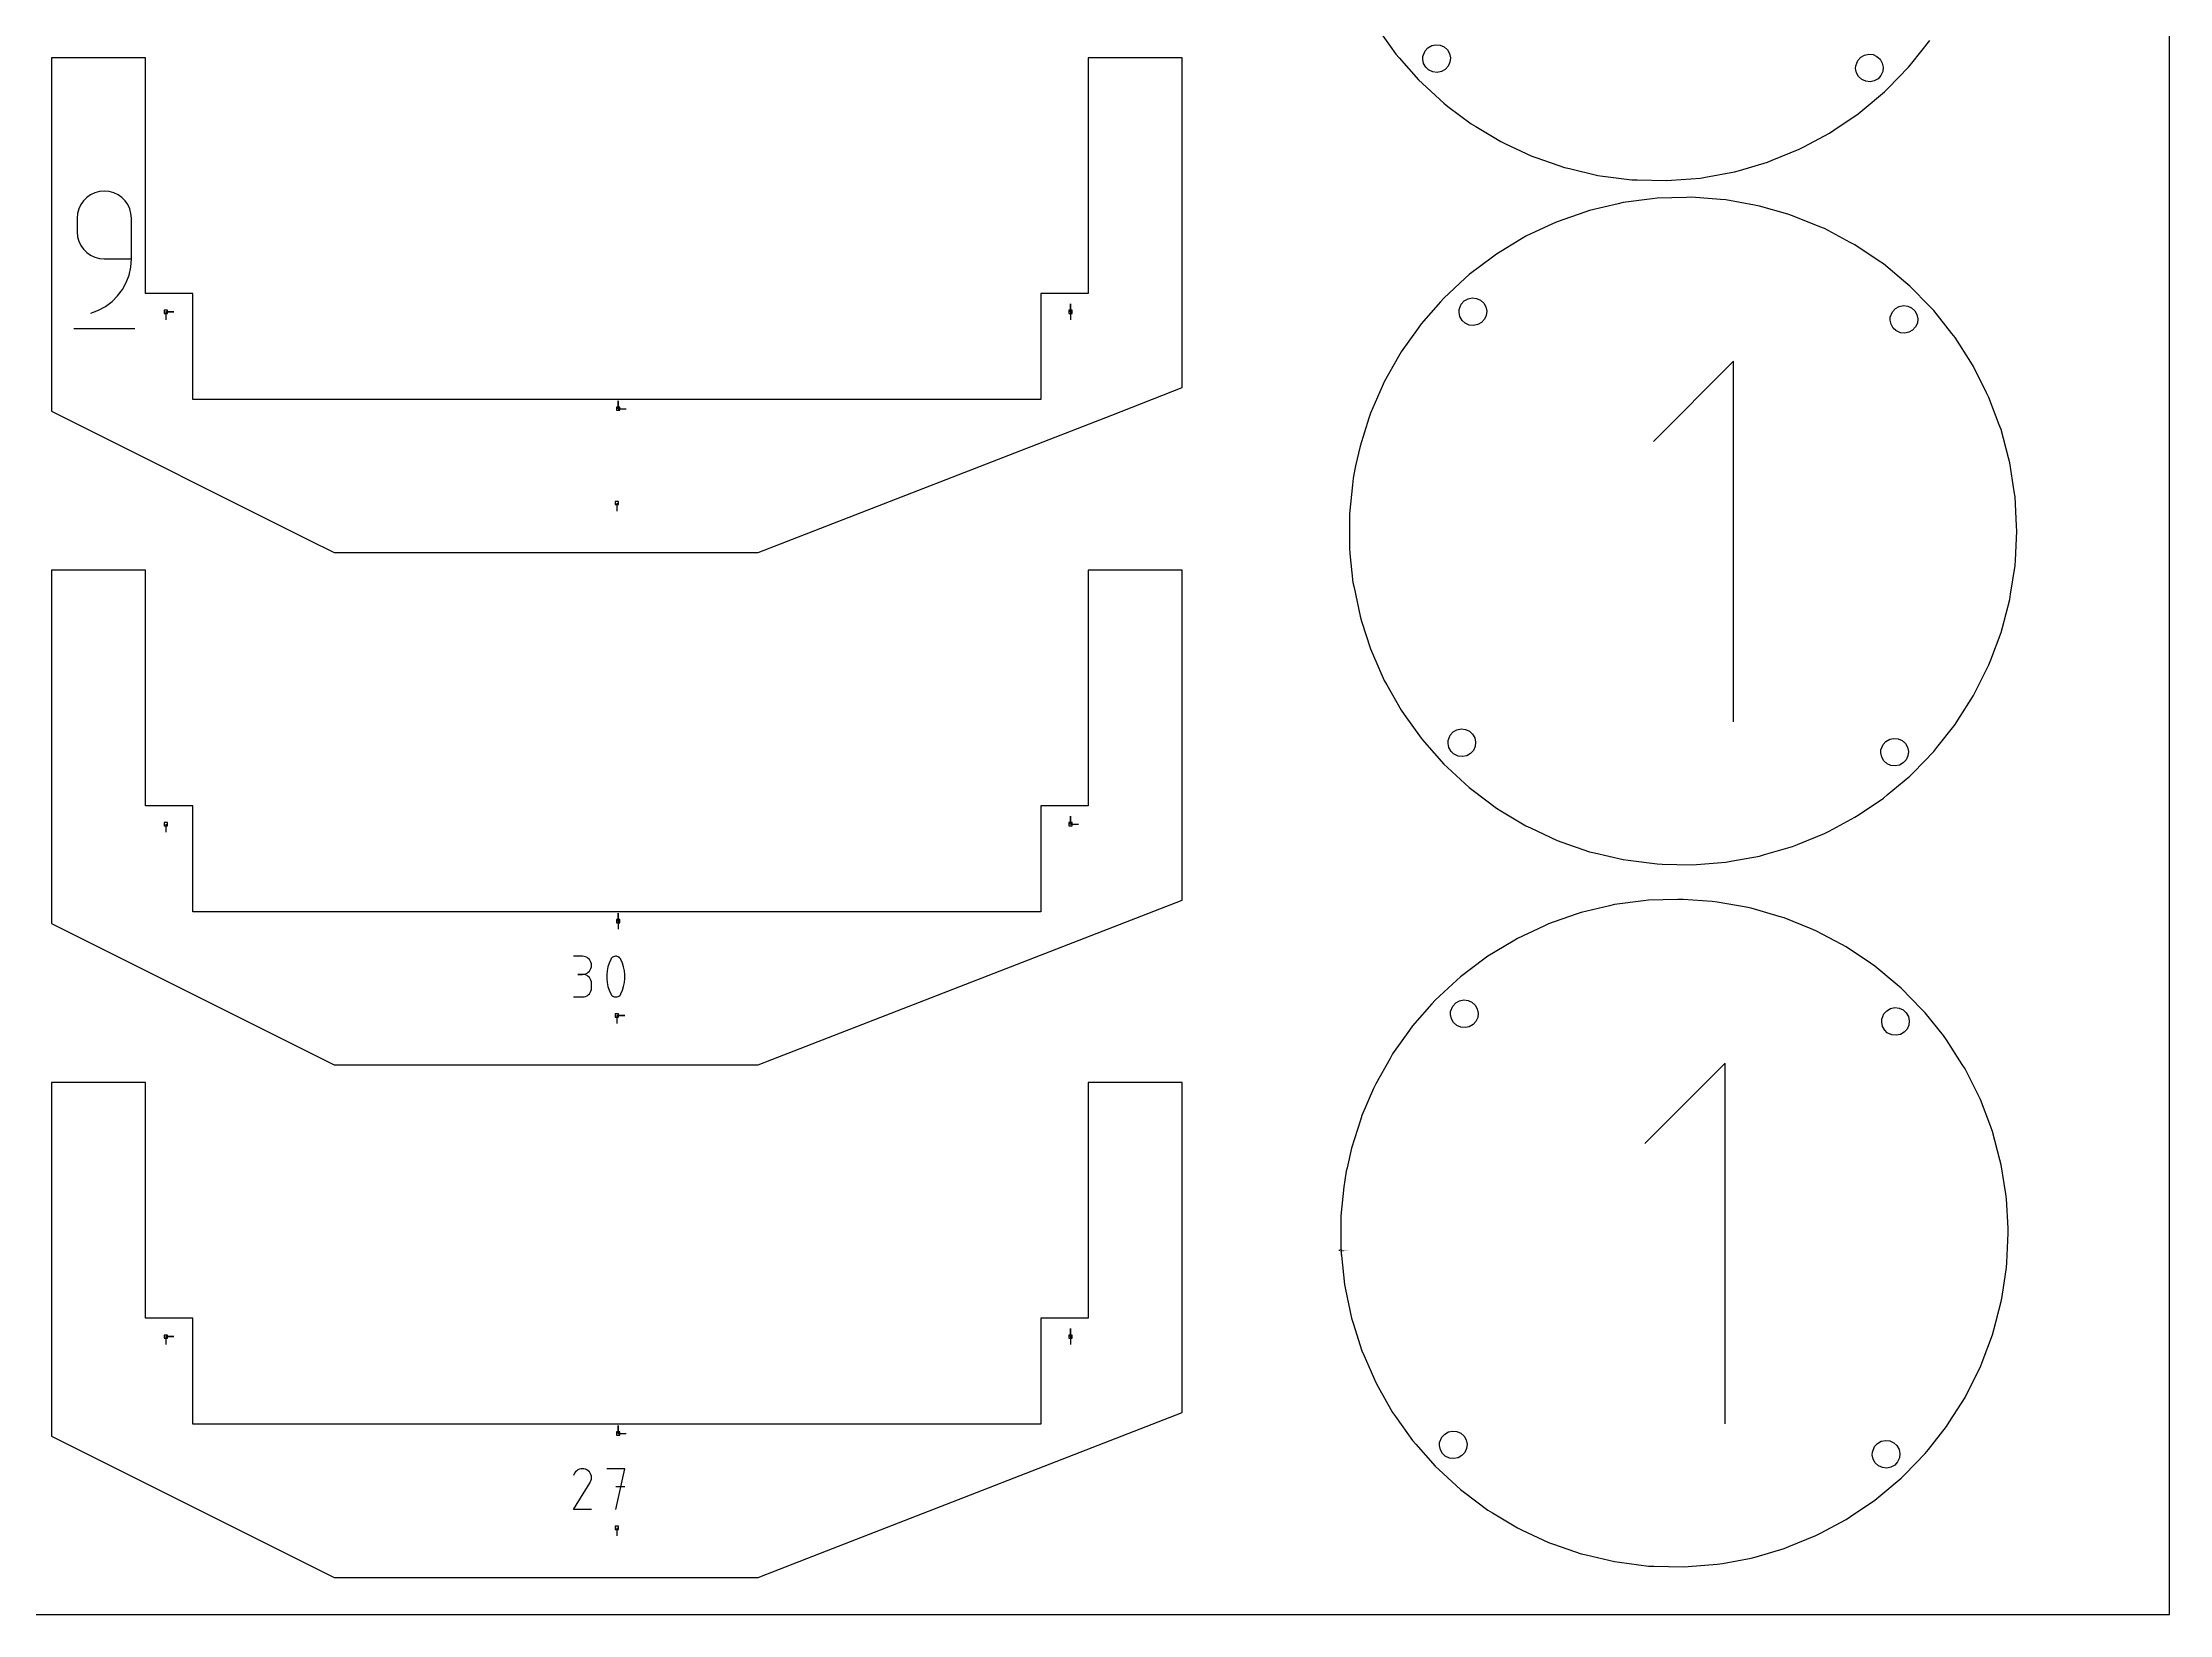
# Model space of a CAD drawing. Extents: x 0 to 800, y 0 to 1000.
# Drawn here: x 417.8 to 800, y 0 to 282.5 of the extents above; entities that cross this region are included whole.
import ezdxf

# ---------------------------------------------------------------- set-up
doc = ezdxf.new("R2010")
doc.units = 0
doc.header["$MEASUREMENT"] = 0
for name, color, linetype in [('annotation', 7, 'Continuous'), ('boundary', 7, 'Continuous'), ('frame', 7, 'Continuous'), ('hole', 7, 'Continuous')]:
    doc.layers.add(name, color=color, linetype=linetype)
doc.layers.add('DIMENSION', color=3, linetype='Continuous', lineweight=25)
doc.dimstyles.get("Standard").update_dxf_attribs({"dimtxt": 0.18, "dimasz": 0.18, "dimexe": 0.18, "dimexo": 0.0625, "dimgap": 0.09, "dimtad": 0, "dimtih": 1, "dimtoh": 1, "dimdec": 4, "dimzin": 0, "dimdsep": 46, "dimtxsty": 'Standard', "dimcen": 0.09, "dimadec": 0, "dimazin": 0, "dimtfac": 1, "dimtdec": 4, "dimtofl": 0, "dimtmove": 0, "dimatfit": 3, "dimfxl": 1, "dimtolj": 1, "dimtzin": 0, "dimarcsym": 0})

# ---------------------------------------------------------------- blocks, each defined once
blk = doc.blocks.new('*D0')
at = {"layer": 'Defpoints', "color": 0}
for p in [(651.126989, 65.428026), (651.222265, 65.428026), (651.222265, 64.506319)]:
    blk.add_point(p, dxfattribs=at)
at = {"layer": 'DIMENSION', "color": 0, "lineweight": -2}
for p, q in [((650.946989, 65.428026), (650.766989, 65.428026)), ((651.126989, 65.490526), (651.126989, 65.608026)), ((651.222265, 64.568819), (651.222265, 65.608026)), ((651.402265, 65.428026), (651.582265, 65.428026))]:
    blk.add_line(p, q, dxfattribs=at)
at = {"layer": 'DIMENSION', "color": 0}
for points in [[(650.946989, 65.398026), (650.946989, 65.458026), (651.126989, 65.428026)], [(651.402265, 65.458026), (651.402265, 65.398026), (651.222265, 65.428026)]]:
    blk.add_solid(points, dxfattribs=at)
at = {"layer": 'DIMENSION', "color": 0, "linetype": 'ByBlock', "insert": (652.092265, 65.428026), "char_height": 0.18, "attachment_point": 5}
blk.add_mtext('\\A1;0.0953', dxfattribs=at)

msp = doc.modelspace()

# ---------------------------------------------------------------- linework, layer by layer
at = {"layer": 'annotation', "color": 1}
for p, q in [((424.360911, 252.588947), (424.134106, 251.763502)), ((424.721944, 253.349208), (424.360911, 252.588947)), ((425.203317, 254.030455), (424.721944, 253.349208)), ((425.791142, 254.618856), (425.203317, 254.030455)), ((426.47153, 255.100579), (425.791142, 254.618856)), ((427.230593, 255.461791), (426.47153, 255.100579)), ((428.054442, 255.688662), (427.230593, 255.461791)), ((428.929189, 255.767359), (428.054442, 255.688662)), ((429.805748, 255.688662), (428.929189, 255.767359)), ((428.929189, 255.767359), (428.929189, 255.767359)), ((430.63056, 255.461791), (429.805748, 255.688662)), ((431.389906, 255.100579), (430.63056, 255.461791)), ((432.070067, 254.618856), (431.389906, 255.100579)), ((432.657326, 254.030455), (432.070067, 254.618856)), ((433.137962, 253.349208), (432.657326, 254.030455)), ((433.498259, 252.588947), (433.137962, 253.349208)), ((433.724498, 251.763502), (433.498259, 252.588947)), ((424.134106, 251.763502), (424.055418, 250.886707)), ((424.055418, 250.886707), (424.055418, 248.446381)), ((424.055418, 248.446381), (424.055418, 248.446381)), ((424.055418, 248.446381), (424.134106, 247.569633)), ((433.802959, 250.886707), (433.724498, 251.763502)), ((433.802959, 243.567105), (433.802959, 250.886707)), ((433.802959, 250.886707), (433.802959, 250.886707)), ((424.134106, 247.569633), (424.360911, 246.744315)), ((424.360911, 246.744315), (424.721944, 245.984236)), ((424.721944, 245.984236), (425.203317, 245.303206)), ((425.203317, 245.303206), (425.791142, 244.715034)), ((425.791142, 244.715034), (426.47153, 244.233529)), ((426.47153, 244.233529), (427.230593, 243.872499)), ((427.230593, 243.872499), (428.054442, 243.645755)), ((428.054442, 243.645755), (428.929189, 243.567105)), ((428.929189, 243.567105), (433.802959, 243.567105)), ((433.380144, 240.664969), (433.695052, 242.087314)), ((433.695052, 242.087314), (433.802959, 243.567105)), ((431.325612, 236.92148), (432.182204, 238.064165)), ((432.182204, 238.064165), (432.871454, 239.317957)), ((432.871454, 239.317957), (433.380144, 240.664969)), ((426.490239, 233.819563), (427.883993, 234.338945)), ((426.490239, 233.819563), (426.490239, 233.819563)), ((427.883993, 234.338945), (429.163287, 235.040983)), ((429.163287, 235.040983), (430.3149, 235.907791)), ((430.3149, 235.907791), (431.325612, 236.92148)), ((439.975651, 234.076883), (441.404401, 234.076883)), ((439.975651, 234.076883), (441.404401, 234.076883)), ((441.404401, 234.076883), (439.975651, 234.076883)), ((439.975651, 234.076883), (439.975651, 232.648133)), ((602.535661, 234.076883), (602.535661, 235.505633)), ((602.535661, 234.076883), (602.535661, 235.505633)), ((602.535661, 235.505633), (602.535661, 234.076883)), ((602.535661, 234.076883), (602.535661, 232.648133)), ((423.446369, 231.076089), (434.420267, 231.076089)), ((721.687758, 225.192891), (707.285225, 210.786295)), ((721.687758, 160.407902), (721.687758, 225.192891)), ((521.255656, 216.667299), (521.255656, 218.096049)), ((521.255656, 216.667299), (521.255656, 218.096049)), ((521.255656, 218.096049), (521.255656, 216.667299)), ((521.255656, 216.667299), (522.684406, 216.667299)), ((521.017531, 199.707507), (521.017531, 198.278757)), ((439.975651, 142.00188), (439.975651, 140.57313)), ((602.535661, 142.00188), (602.535661, 143.43063)), ((602.535661, 142.00188), (602.535661, 143.43063)), ((602.535661, 143.43063), (602.535661, 142.00188)), ((602.535661, 142.00188), (603.964411, 142.00188)), ((521.255656, 124.592296), (521.255656, 126.021046)), ((521.255656, 124.592296), (521.255656, 126.021046)), ((521.255656, 126.021046), (521.255656, 124.592296)), ((521.255656, 124.592296), (521.255656, 123.163546)), ((514.852147, 118.264124), (513.227557, 118.264124)), ((514.852147, 115.014944), (514.038705, 115.014944)), ((514.038705, 115.014944), (514.852147, 115.014944)), ((515.144334, 118.237898), (514.852147, 118.264124)), ((514.852147, 115.014944), (515.144334, 115.041176)), ((515.144334, 114.988718), (514.852147, 115.014944)), ((514.852147, 115.014944), (514.852147, 115.014944)), ((515.419271, 118.162318), (515.144334, 118.237898)), ((515.144334, 115.041176), (515.419271, 115.1168)), ((515.419271, 114.913138), (515.144334, 114.988718)), ((515.672386, 118.042034), (515.419271, 118.162318)), ((515.419271, 115.1168), (515.672386, 115.237204)), ((515.672386, 114.792853), (515.419271, 114.913138)), ((515.899107, 117.881692), (515.672386, 118.042034)), ((515.672386, 115.237204), (515.899107, 115.397778)), ((515.899107, 114.632512), (515.672386, 114.792853)), ((516.09486, 117.685943), (515.899107, 117.881692)), ((515.899107, 115.397778), (516.09486, 115.593912)), ((516.255072, 117.459433), (516.09486, 117.685943)), ((516.09486, 115.593912), (516.255072, 115.820994)), ((516.375171, 117.206812), (516.255072, 117.459433)), ((516.255072, 115.820994), (516.375171, 116.074415)), ((516.450584, 116.932727), (516.375171, 117.206812)), ((516.375171, 116.074415), (516.450584, 116.349563)), ((516.476738, 116.641828), (516.450584, 116.932727)), ((516.450584, 116.349563), (516.476738, 116.641828)), ((516.476738, 116.641828), (516.476738, 116.641828)), ((519.290875, 115.662872), (519.220764, 114.962237)), ((519.220764, 114.962237), (519.220764, 114.258711)), ((519.431096, 116.355202), (519.290875, 115.662872)), ((519.641428, 117.033818), (519.431096, 116.355202)), ((519.92187, 117.693308), (519.641428, 117.033818)), ((520.01631, 117.850356), (519.92187, 117.693308)), ((519.92187, 117.693308), (519.92187, 117.693308)), ((520.134006, 117.984189), (520.01631, 117.850356)), ((520.271063, 118.093512), (520.134006, 117.984189)), ((520.423583, 118.177029), (520.271063, 118.093512)), ((520.587669, 118.233445), (520.423583, 118.177029)), ((520.759424, 118.261465), (520.587669, 118.233445)), ((520.934952, 118.259793), (520.759424, 118.261465)), ((521.110354, 118.227135), (520.934952, 118.259793)), ((521.281736, 118.162195), (521.110354, 118.227135)), ((521.347343, 118.127719), (521.281736, 118.162195)), ((521.281736, 118.162195), (521.281736, 118.162195)), ((521.4103, 118.088119), (521.347343, 118.127719)), ((521.4703, 118.043707), (521.4103, 118.088119)), ((521.527038, 117.994799), (521.4703, 118.043707)), ((521.580207, 117.941707), (521.527038, 117.994799)), ((521.629502, 117.884744), (521.580207, 117.941707)), ((521.674617, 117.824224), (521.629502, 117.884744)), ((521.715245, 117.76046), (521.674617, 117.824224)), ((521.751082, 117.693766), (521.715245, 117.76046)), ((522.032884, 117.032917), (521.751082, 117.693766)), ((521.751082, 117.693766), (521.751082, 117.693766)), ((522.244235, 116.353282), (522.032884, 117.032917)), ((522.385136, 115.660272), (522.244235, 116.353282)), ((522.455586, 114.959298), (522.385136, 115.660272)), ((522.455586, 114.255771), (522.455586, 114.959298)), ((513.227557, 110.956909), (514.852147, 110.956909)), ((514.852147, 110.956909), (515.144334, 110.98312)), ((514.852147, 110.956909), (514.852147, 110.956909)), ((515.144334, 110.98312), (515.419271, 111.058662)), ((515.419271, 111.058662), (515.672386, 111.178898)), ((515.672386, 111.178898), (515.899107, 111.33919)), ((516.09486, 114.436762), (515.899107, 114.632512)), ((515.899107, 111.33919), (516.09486, 111.534902)), ((516.255072, 114.210253), (516.09486, 114.436762)), ((516.09486, 111.534902), (516.255072, 111.761396)), ((516.375171, 113.957631), (516.255072, 114.210253)), ((516.255072, 111.761396), (516.375171, 112.014036)), ((516.450584, 113.683547), (516.375171, 113.957631)), ((516.375171, 112.014036), (516.450584, 112.288185)), ((516.476738, 113.392647), (516.450584, 113.683547)), ((516.450584, 112.288185), (516.476738, 112.579205)), ((516.476738, 112.579205), (516.476738, 113.392647)), ((516.476738, 113.392647), (516.476738, 113.392647)), ((519.220764, 114.258711), (519.290875, 113.557703)), ((519.290875, 113.557703), (519.431096, 112.864625)), ((519.431096, 112.864625), (519.641428, 112.184888)), ((519.641428, 112.184888), (519.92187, 111.523902)), ((519.92187, 111.523902), (519.92187, 111.523902)), ((519.92187, 111.523902), (519.957576, 111.457341)), ((519.957576, 111.457341), (519.997905, 111.393896)), ((519.997905, 111.393896), (520.042686, 111.333758)), ((520.042686, 111.333758), (520.091748, 111.27712)), ((520.091748, 111.27712), (520.144923, 111.224176)), ((520.144923, 111.224176), (520.20204, 111.175117)), ((520.20204, 111.175117), (520.262929, 111.130136)), ((520.262929, 111.130136), (520.327421, 111.089426)), ((520.327421, 111.089426), (520.395345, 111.05318)), ((520.395345, 111.05318), (520.395345, 111.05318)), ((520.395345, 111.05318), (520.565377, 110.989617)), ((520.565377, 110.989617), (520.739758, 110.958039)), ((520.739758, 110.958039), (520.914547, 110.957156)), ((520.914547, 110.957156), (521.085802, 110.985681)), ((521.085802, 110.985681), (521.249581, 111.042326)), ((521.249581, 111.042326), (521.40194, 111.125805)), ((521.40194, 111.125805), (521.538938, 111.234829)), ((521.538938, 111.234829), (521.656633, 111.36811)), ((521.656633, 111.36811), (521.751082, 111.524361)), ((521.751082, 111.524361), (522.032884, 112.183987)), ((521.751082, 111.524361), (521.751082, 111.524361)), ((522.032884, 112.183987), (522.244235, 112.862705)), ((522.244235, 112.862705), (522.385136, 113.555103)), ((522.385136, 113.555103), (522.455586, 114.255771)), ((521.017531, 107.632504), (522.446281, 107.632504)), ((521.017531, 107.632504), (522.446281, 107.632504)), ((522.446281, 107.632504), (521.017531, 107.632504)), ((521.017531, 107.632504), (521.017531, 106.203754)), ((720.156948, 99.03468), (705.754415, 84.628084)), ((720.156948, 34.249691), (720.156948, 99.03468)), ((439.975651, 49.926877), (441.404401, 49.926877)), ((439.975651, 49.926877), (441.404401, 49.926877)), ((441.404401, 49.926877), (439.975651, 49.926877)), ((439.975651, 49.926877), (439.975651, 48.498127)), ((602.535661, 49.926877), (602.535661, 51.355627)), ((602.535661, 49.926877), (602.535661, 51.355627)), ((602.535661, 51.355627), (602.535661, 49.926877)), ((602.535661, 49.926877), (602.535661, 48.498127)), ((521.255656, 32.517293), (521.255656, 33.946043)), ((521.255656, 32.517293), (521.255656, 33.946043)), ((521.255656, 33.946043), (521.255656, 32.517293)), ((521.255656, 32.517293), (522.684406, 32.517293)), ((513.218313, 18.881617), (516.220662, 23.715014)), ((513.436241, 25.384107), (513.222901, 24.974862)), ((513.605543, 25.62418), (513.436241, 25.384107)), ((513.808667, 25.824585), (513.605543, 25.62418)), ((514.039436, 25.983717), (513.808667, 25.824585)), ((514.291672, 26.099972), (514.039436, 25.983717)), ((514.559198, 26.171744), (514.291672, 26.099972)), ((514.835835, 26.19743), (514.559198, 26.171744)), ((515.115406, 26.175424), (514.835835, 26.19743)), ((515.391733, 26.10412), (515.115406, 26.175424)), ((515.65864, 25.981916), (515.391733, 26.10412)), ((515.897359, 25.812402), (515.65864, 25.981916)), ((515.65864, 25.981916), (515.65864, 25.981916)), ((516.096954, 25.608987), (515.897359, 25.812402)), ((516.25565, 25.377905), (516.096954, 25.608987)), ((516.220662, 23.715014), (516.224252, 23.719455)), ((516.220662, 23.715014), (516.220662, 23.715014)), ((516.224252, 23.719455), (516.227694, 23.723934)), ((516.227694, 23.723934), (516.231011, 23.728489)), ((516.231011, 23.728489), (516.234226, 23.733156)), ((516.234226, 23.733156), (516.237362, 23.737975)), ((516.237362, 23.737975), (516.240442, 23.742983)), ((516.240442, 23.742983), (516.243487, 23.748217)), ((516.243487, 23.748217), (516.246521, 23.753716)), ((516.246521, 23.753716), (516.249567, 23.759517)), ((516.249567, 23.759517), (516.373533, 24.025683)), ((516.249567, 23.759517), (516.249567, 23.759517)), ((516.371672, 25.125389), (516.25565, 25.377905)), ((516.443247, 24.857675), (516.371672, 25.125389)), ((516.373533, 24.025683), (516.445952, 24.301587)), ((516.468598, 24.580996), (516.443247, 24.857675)), ((516.445952, 24.301587), (516.468598, 24.580996)), ((522.464601, 26.197608), (519.211291, 26.197608)), ((520.838175, 18.881676), (522.464601, 26.197608)), ((522.464601, 22.939711), (520.838175, 22.939711)), ((516.467494, 18.881617), (513.218313, 18.881617)), ((521.017531, 15.5575), (521.017531, 14.12875))]:
    msp.add_line(p, q, dxfattribs=at)
at = {"layer": 'boundary', "color": 5}
for p, q in [((657.954909, 284.660999), (660.997355, 280.38142)), ((753.687524, 278.73544), (756.94624, 282.852724)), ((423.690251, 279.71751), (419.417525, 279.71751)), ((419.417525, 279.71751), (419.417525, 224.308723)), ((436.350854, 279.71751), (423.690251, 279.71751)), ((436.350854, 272.200842), (436.350854, 279.71751)), ((608.417531, 279.71751), (605.684195, 279.71751)), ((605.684195, 279.71751), (605.684196, 272.200842)), ((622.617537, 279.71751), (608.417531, 279.71751)), ((622.617537, 228.464384), (622.617537, 279.71751)), ((660.997355, 280.38142), (661.609063, 279.685408)), ((661.609063, 279.685408), (665.075409, 275.741339)), ((665.075409, 275.741339), (665.755441, 275.111913)), ((749.44767, 274.248466), (753.112456, 278.008861)), ((753.112456, 278.008861), (753.687524, 278.73544)), ((436.350854, 237.384174), (436.350854, 272.200842)), ((605.684196, 272.200842), (605.684196, 237.384174)), ((665.755441, 275.111913), (669.608953, 271.545165)), ((669.608953, 271.545165), (670.350098, 270.988996)), ((744.768929, 270.221217), (748.800943, 273.584867)), ((748.800943, 273.584867), (749.44767, 274.248466)), ((670.350098, 270.988996), (674.549916, 267.837367)), ((674.549916, 267.837367), (675.344318, 267.360352)), ((739.700901, 266.696389), (744.057398, 269.627632)), ((744.057398, 269.627632), (744.768929, 270.221217)), ((675.344318, 267.360352), (679.845935, 264.657262)), ((679.845935, 264.657262), (680.685174, 264.264456)), ((680.685174, 264.264456), (685.440866, 262.038551)), ((733.479404, 263.275854), (734.297309, 263.711343)), ((734.297309, 263.711343), (738.932108, 266.179111)), ((738.932108, 266.179111), (739.700901, 266.696389)), ((685.440866, 262.038551), (686.316046, 261.734118)), ((686.316046, 261.734118), (691.275401, 260.008999)), ((691.275401, 260.008999), (692.177245, 259.796166)), ((722.715496, 259.481105), (727.757083, 260.948634)), ((727.757083, 260.948634), (728.615431, 261.297717)), ((728.615431, 261.297717), (733.479404, 263.275854)), ((692.177245, 259.796166), (697.287696, 258.590112)), ((697.287696, 258.590112), (698.206643, 258.471136)), ((698.206643, 258.471136), (703.414013, 257.796937)), ((703.414013, 257.796937), (704.340323, 257.77308)), ((704.340323, 257.77308), (709.589415, 257.637887)), ((709.589415, 257.637887), (710.513269, 257.709398)), ((710.513269, 257.709398), (715.748442, 258.114626)), ((715.748442, 258.114626), (716.660046, 258.280752)), ((716.660046, 258.280752), (721.825805, 259.222129)), ((721.825805, 259.222129), (722.715496, 259.481105)), ((695.809103, 252.283952), (694.933923, 251.979519)), ((700.919553, 253.490006), (695.809103, 252.283952)), ((701.821398, 253.702839), (700.919553, 253.490006)), ((707.028767, 254.377038), (701.821398, 253.702839)), ((707.947715, 254.496014), (707.028767, 254.377038)), ((713.196807, 254.631207), (707.947715, 254.496014)), ((714.123117, 254.655064), (713.196807, 254.631207)), ((719.35829, 254.249836), (714.123117, 254.655064)), ((720.282144, 254.178325), (719.35829, 254.249836)), ((725.447902, 253.236948), (720.282144, 254.178325)), ((726.359507, 253.070822), (725.447902, 253.236948)), ((731.401093, 251.603293), (726.359507, 253.070822)), ((689.135328, 249.861594), (684.379636, 247.635689)), ((689.974568, 250.2544), (689.135328, 249.861594)), ((694.933923, 251.979519), (689.974568, 250.2544)), ((732.290785, 251.344317), (731.401093, 251.603293)), ((737.154758, 249.36618), (732.290785, 251.344317)), ((738.013106, 249.017097), (737.154758, 249.36618)), ((742.647904, 246.549329), (738.013106, 249.017097)), ((683.585234, 247.158673), (679.083618, 244.455584)), ((684.379636, 247.635689), (683.585234, 247.158673)), ((743.46581, 246.11384), (742.647904, 246.549329)), ((747.822306, 243.182598), (743.46581, 246.11384)), ((678.342473, 243.899414), (674.142655, 240.747786)), ((679.083618, 244.455584), (678.342473, 243.899414)), ((748.5911, 242.665319), (747.822306, 243.182598)), ((752.623113, 239.30167), (748.5911, 242.665319)), ((443.680682, 237.384174), (436.350854, 237.384174)), ((444.817525, 237.384175), (443.680682, 237.384174)), ((444.817525, 221.034175), (444.817525, 237.384175)), ((598.354378, 237.384175), (597.217537, 237.384174)), ((597.217537, 237.384174), (597.217537, 234.684174)), ((605.684196, 237.384174), (598.354378, 237.384175)), ((673.462624, 240.11836), (669.609111, 236.551612)), ((674.142655, 240.747786), (673.462624, 240.11836)), ((753.334645, 238.708085), (752.623113, 239.30167)), ((756.999431, 234.94769), (753.334645, 238.708085)), ((597.217537, 234.684174), (597.217537, 218.334174)), ((668.997403, 235.8556), (665.531056, 231.911531)), ((669.609111, 236.551612), (668.997403, 235.8556)), ((757.646158, 234.284091), (756.999431, 234.94769)), ((760.904874, 230.166807), (757.646158, 234.284091)), ((664.994154, 231.156311), (661.951708, 226.876733)), ((665.531056, 231.911531), (664.994154, 231.156311)), ((761.479942, 229.440228), (760.904874, 230.166807)), ((764.298046, 225.009703), (761.479942, 229.440228)), ((622.617537, 220.450839), (622.617537, 228.464384)), ((661.495305, 226.070312), (658.909016, 221.50059)), ((661.951708, 226.876733), (661.495305, 226.070312)), ((419.417525, 224.308723), (419.417525, 216.217504)), ((764.795358, 224.227846), (764.298046, 225.009703)), ((767.142975, 219.531045), (764.795358, 224.227846)), ((444.817525, 218.334175), (444.817525, 221.034175)), ((466.417531, 218.334175), (444.817525, 218.334175)), ((597.217537, 218.334174), (466.417531, 218.334175)), ((609.936763, 215.519428), (622.617537, 220.450839)), ((658.537949, 220.651514), (656.435233, 215.840087)), ((658.909016, 221.50059), (658.537949, 220.651514)), ((767.55726, 218.702197), (767.142975, 219.531045)), ((769.4095, 213.788903), (767.55726, 218.702197)), ((419.417525, 216.217504), (465.620858, 193.11584)), ((546.417531, 190.817507), (609.936763, 215.519428)), ((656.153435, 214.957358), (654.556581, 209.955229)), ((656.435233, 215.840087), (656.153435, 214.957358)), ((769.736366, 212.921851), (769.4095, 213.788903)), ((771.073603, 207.844151), (769.736366, 212.921851)), ((653.757727, 206.414734), (653.616752, 205.78994)), ((654.556581, 209.955229), (653.757727, 206.414734)), ((771.309587, 206.948086), (771.073603, 207.844151)), ((772.11764, 201.759802), (771.309587, 206.948086)), ((653.197695, 202.986691), (652.657799, 197.763688)), ((653.341538, 204.190629), (653.197695, 202.986691)), ((653.616752, 205.78994), (653.341538, 204.190629)), ((772.260237, 200.844222), (772.11764, 201.759802)), ((772.53054, 195.600351), (772.260237, 200.844222)), ((652.657799, 197.763688), (652.657799, 196.83707)), ((652.657799, 196.83707), (652.657799, 191.586237)), ((772.578241, 194.674962), (772.53054, 195.600351)), ((465.620858, 193.11584), (470.217525, 190.817507)), ((652.657799, 191.586237), (652.753075, 190.66453)), ((772.307938, 189.431091), (772.578241, 194.674962)), ((434.381157, 187.642507), (419.417525, 187.642506)), ((419.417525, 187.642506), (419.417525, 173.949938)), ((436.350854, 187.642506), (434.381157, 187.642507)), ((436.350854, 150.725839), (436.350854, 187.642506)), ((470.217525, 190.817507), (539.030029, 190.817507)), ((539.030029, 190.817507), (546.417531, 190.817507)), ((619.108445, 187.642507), (605.684195, 187.642507)), ((605.684195, 187.642507), (605.684196, 150.725839)), ((622.617537, 187.642507), (619.108445, 187.642507)), ((622.617537, 174.976881), (622.617537, 187.642507)), ((652.753075, 190.66453), (653.292971, 185.441527)), ((771.452184, 183.317418), (772.260237, 188.505702)), ((772.260237, 188.505702), (772.307938, 189.431091)), ((653.292971, 185.441527), (653.482513, 184.534502)), ((653.482513, 184.534502), (654.556581, 179.394695)), ((769.972349, 177.324138), (771.309586, 182.401838)), ((771.309586, 182.401838), (771.452184, 183.317418)), ((654.556581, 179.394695), (654.838379, 178.511966)), ((654.838379, 178.511966), (656.435233, 173.509837)), ((767.884126, 171.514779), (769.736366, 176.428073)), ((769.736366, 176.428073), (769.972349, 177.324138)), ((419.417525, 173.949938), (419.417525, 124.1425)), ((622.617537, 128.375836), (622.617537, 174.976881)), ((656.435233, 173.509837), (656.806301, 172.660762)), ((656.806301, 172.660762), (658.909016, 167.849335)), ((765.209644, 165.950926), (767.55726, 170.647727)), ((767.55726, 170.647727), (767.884126, 171.514779)), ((658.909016, 167.849335), (659.36542, 167.042913)), ((659.36542, 167.042913), (661.951708, 162.473191)), ((761.977254, 160.691554), (764.795359, 165.122078)), ((764.795359, 165.122078), (765.209644, 165.950926)), ((661.951708, 162.473191), (662.488611, 161.717972)), ((662.488611, 161.717972), (665.531057, 157.438393)), ((761.479942, 159.909697), (761.977254, 160.691554)), ((665.531057, 157.438393), (666.142765, 156.742381)), ((666.142765, 156.742381), (669.609111, 152.798312)), ((758.221226, 155.792413), (761.479942, 159.909697)), ((753.981372, 151.305439), (757.646158, 155.065834)), ((757.646158, 155.065834), (758.221226, 155.792413)), ((436.350854, 145.309171), (436.350854, 150.725839)), ((605.684196, 150.725839), (605.684196, 145.309171)), ((669.609111, 152.798312), (670.289143, 152.168886)), ((670.289143, 152.168886), (674.142655, 148.602138)), ((749.302631, 147.27819), (753.334645, 150.64184)), ((753.334645, 150.64184), (753.981372, 151.305439)), ((437.491205, 145.309171), (436.350854, 145.309171)), ((444.817525, 145.309171), (437.491205, 145.309171)), ((444.817525, 143.659171), (444.817525, 145.309171)), ((604.543845, 145.309171), (597.217537, 145.309171)), ((597.217537, 145.309171), (597.217537, 127.909172)), ((605.684196, 145.309171), (604.543845, 145.309171)), ((674.142655, 148.602138), (674.8838, 148.045969)), ((674.8838, 148.045969), (679.083618, 144.89434)), ((744.234603, 143.753362), (748.5911, 146.684605)), ((748.5911, 146.684605), (749.302631, 147.27819)), ((444.817525, 126.259171), (444.817525, 143.659171)), ((679.083618, 144.89434), (679.87802, 144.417325)), ((679.87802, 144.417325), (684.379637, 141.714235)), ((684.379637, 141.714235), (685.218876, 141.321429)), ((738.831011, 140.768316), (743.46581, 143.236084)), ((743.46581, 143.236084), (744.234603, 143.753362)), ((685.218876, 141.321429), (689.974568, 139.095524)), ((689.974568, 139.095524), (690.849748, 138.791091)), ((690.849748, 138.791091), (695.809103, 137.065972)), ((727.249198, 136.538078), (732.290785, 138.005607)), ((732.290785, 138.005607), (733.149133, 138.35469)), ((733.149133, 138.35469), (738.013106, 140.332827)), ((738.013106, 140.332827), (738.831011, 140.768316)), ((695.809103, 137.065972), (696.710947, 136.853139)), ((696.710947, 136.853139), (701.821398, 135.647085)), ((701.821398, 135.647085), (702.740345, 135.528109)), ((702.740345, 135.528109), (707.947715, 134.85391)), ((707.947715, 134.85391), (708.874025, 134.830053)), ((708.874025, 134.830053), (714.123117, 134.69486)), ((714.123117, 134.69486), (715.046971, 134.766371)), ((715.046971, 134.766371), (720.282144, 135.171599)), ((720.282144, 135.171599), (721.193748, 135.337725)), ((721.193748, 135.337725), (726.359507, 136.279102)), ((726.359507, 136.279102), (727.249198, 136.538078)), ((584.017531, 126.259171), (444.817525, 126.259171)), ((548.875224, 99.698273), (622.617537, 128.375836)), ((597.217537, 126.259171), (584.017531, 126.259171)), ((597.217537, 127.909172), (597.217537, 126.259171)), ((694.278293, 126.125741), (693.403113, 125.821308)), ((699.388743, 127.331795), (694.278293, 126.125741)), ((700.290588, 127.544628), (699.388743, 127.331795)), ((705.497957, 128.218827), (700.290588, 127.544628)), ((706.416905, 128.337803), (705.497957, 128.218827)), ((711.665997, 128.472996), (706.416905, 128.337803)), ((712.592307, 128.496853), (711.665997, 128.472996)), ((717.82748, 128.091625), (712.592307, 128.496853)), ((718.751334, 128.020114), (717.82748, 128.091625)), ((723.917092, 127.078737), (718.751334, 128.020114)), ((724.828697, 126.912611), (723.917092, 127.078737)), ((729.870283, 125.445082), (724.828697, 126.912611)), ((419.417525, 124.1425), (424.460861, 121.620833)), ((687.604518, 123.703383), (682.848826, 121.477478)), ((688.443758, 124.096189), (687.604518, 123.703383)), ((693.403113, 125.821308), (688.443758, 124.096189)), ((730.759975, 125.186106), (729.870283, 125.445082)), ((735.623948, 123.207969), (730.759975, 125.186106)), ((736.482296, 122.858886), (735.623948, 123.207969)), ((741.117094, 120.391118), (736.482296, 122.858886)), ((424.460861, 121.620833), (470.217525, 98.742504)), ((682.054424, 121.000462), (677.552808, 118.297373)), ((682.848826, 121.477478), (682.054424, 121.000462)), ((741.935, 119.955629), (741.117094, 120.391118)), ((746.291496, 117.024387), (741.935, 119.955629)), ((676.811663, 117.741203), (672.611845, 114.589575)), ((677.552808, 118.297373), (676.811663, 117.741203)), ((747.06029, 116.507108), (746.291496, 117.024387)), ((751.092303, 113.143459), (747.06029, 116.507108)), ((671.931814, 113.960149), (668.078301, 110.393401)), ((672.611845, 114.589575), (671.931814, 113.960149)), ((751.803835, 112.549874), (751.092303, 113.143459)), ((755.468621, 108.789479), (751.803835, 112.549874)), ((667.466593, 109.697389), (664.000246, 105.75332)), ((668.078301, 110.393401), (667.466593, 109.697389)), ((756.115348, 108.12588), (755.468621, 108.789479)), ((759.374064, 104.008596), (756.115348, 108.12588)), ((663.463344, 104.9981), (660.420898, 100.718522)), ((664.000246, 105.75332), (663.463344, 104.9981)), ((759.949132, 103.282017), (759.374064, 104.008596)), ((762.767236, 98.851492), (759.949132, 103.282017)), ((546.417531, 98.742503), (548.875224, 99.698273)), ((659.964495, 99.912101), (657.378206, 95.342379)), ((660.420898, 100.718522), (659.964495, 99.912101)), ((432.853885, 95.567503), (419.417525, 95.567503)), ((419.417525, 95.567503), (419.417525, 75.915475)), ((436.350854, 95.567503), (432.853885, 95.567503)), ((436.350854, 62.850836), (436.350854, 95.567503)), ((470.217525, 98.742504), (472.880026, 98.742503)), ((472.880026, 98.742503), (546.417531, 98.742503)), ((617.581171, 95.567503), (605.684195, 95.567503)), ((605.684195, 95.567503), (605.684196, 62.850836)), ((622.617537, 95.567503), (617.581171, 95.567503)), ((622.617537, 77.389378), (622.617537, 95.567503)), ((763.264548, 98.069635), (762.767236, 98.851492)), ((765.612165, 93.372834), (763.264548, 98.069635)), ((657.007139, 94.493303), (654.904423, 89.681876)), ((657.378206, 95.342379), (657.007139, 94.493303)), ((766.02645, 92.543986), (765.612165, 93.372834)), ((767.87869, 87.630692), (766.02645, 92.543986)), ((654.622625, 88.799147), (653.025771, 83.797018)), ((654.904423, 89.681876), (654.622625, 88.799147)), ((768.205556, 86.76364), (767.87869, 87.630692)), ((769.542793, 81.68594), (768.205556, 86.76364)), ((652.226917, 80.256523), (652.085942, 79.631729)), ((653.025771, 83.797018), (652.226917, 80.256523)), ((769.778777, 80.789875), (769.542793, 81.68594)), ((770.58683, 75.601591), (769.778777, 80.789875)), ((622.617537, 36.300832), (622.617537, 77.389378)), ((651.666885, 76.82848), (651.126989, 71.605477)), ((651.810728, 78.032418), (651.666885, 76.82848)), ((652.085942, 79.631729), (651.810728, 78.032418)), ((419.417525, 75.915475), (419.417525, 32.067497)), ((770.729427, 74.686011), (770.58683, 75.601591)), ((770.99973, 69.44214), (770.729427, 74.686011)), ((651.126989, 71.605477), (651.126989, 70.678859)), ((651.126989, 70.678859), (651.126989, 65.428026)), ((771.047431, 68.516751), (770.99973, 69.44214)), ((651.126989, 65.428026), (651.222265, 64.506319)), ((770.777128, 63.27288), (771.047431, 68.516751)), ((436.350854, 53.234168), (436.350854, 62.850836)), ((605.684196, 62.850836), (605.684196, 53.234168)), ((651.222265, 64.506319), (651.762161, 59.283316)), ((769.921374, 57.159207), (770.729427, 62.347491)), ((770.729427, 62.347491), (770.777128, 63.27288)), ((651.762161, 59.283316), (651.951703, 58.376291)), ((651.951703, 58.376291), (653.025771, 53.236484)), ((768.441539, 51.165927), (769.778776, 56.243627)), ((769.778776, 56.243627), (769.921374, 57.159207)), ((438.375416, 53.234168), (436.350854, 53.234168)), ((444.817525, 53.234168), (438.375416, 53.234168)), ((444.817525, 49.484167), (444.817525, 53.234168)), ((603.659636, 53.234168), (597.217537, 53.234168)), ((597.217537, 53.234168), (597.217537, 37.934168)), ((605.684196, 53.234168), (603.659636, 53.234168)), ((653.025771, 53.236484), (653.307569, 52.353755)), ((653.307569, 52.353755), (654.904423, 47.351626)), ((766.353316, 45.356568), (768.205556, 50.269862)), ((768.205556, 50.269862), (768.441539, 51.165927)), ((444.817525, 34.184168), (444.817525, 49.484167)), ((654.904423, 47.351626), (655.275491, 46.502551)), ((655.275491, 46.502551), (657.378206, 41.691124)), ((763.678834, 39.792715), (766.02645, 44.489516)), ((766.02645, 44.489516), (766.353316, 45.356568)), ((657.378206, 41.691124), (657.83461, 40.884702)), ((657.83461, 40.884702), (660.420898, 36.31498)), ((760.446444, 34.533343), (763.264549, 38.963867)), ((763.264549, 38.963867), (763.678834, 39.792715)), ((557.598301, 11.015577), (622.617537, 36.300832)), ((597.217537, 37.934168), (597.217537, 34.184168)), ((660.420898, 36.31498), (660.957801, 35.559761)), ((660.957801, 35.559761), (664.000247, 31.280182)), ((759.949132, 33.751486), (760.446444, 34.533343)), ((419.417525, 32.067497), (430.34086, 26.60583)), ((567.217531, 34.184168), (444.817525, 34.184168)), ((597.217537, 34.184168), (567.217531, 34.184168)), ((664.000247, 31.280182), (664.611955, 30.58417)), ((664.611955, 30.58417), (668.078301, 26.640101)), ((756.690416, 29.634202), (759.949132, 33.751486)), ((752.450562, 25.147228), (756.115348, 28.907623)), ((756.115348, 28.907623), (756.690416, 29.634202)), ((430.34086, 26.60583), (470.217525, 6.6675)), ((668.078301, 26.640101), (668.758333, 26.010675)), ((668.758333, 26.010675), (672.611845, 22.443927)), ((747.771821, 21.119979), (751.803835, 24.483629)), ((751.803835, 24.483629), (752.450562, 25.147228)), ((672.611845, 22.443927), (673.35299, 21.887758)), ((673.35299, 21.887758), (677.552808, 18.736129)), ((742.703793, 17.595151), (747.06029, 20.526394)), ((747.06029, 20.526394), (747.771821, 21.119979)), ((677.552808, 18.736129), (678.34721, 18.259114)), ((678.34721, 18.259114), (682.848827, 15.556024)), ((682.848827, 15.556024), (683.688066, 15.163218)), ((737.300201, 14.610105), (741.935, 17.077873)), ((741.935, 17.077873), (742.703793, 17.595151)), ((683.688066, 15.163218), (688.443758, 12.937313)), ((688.443758, 12.937313), (689.318938, 12.63288)), ((689.318938, 12.63288), (694.278293, 10.907761)), ((725.718388, 10.379867), (730.759975, 11.847396)), ((730.759975, 11.847396), (731.618323, 12.196479)), ((731.618323, 12.196479), (736.482296, 14.174616)), ((736.482296, 14.174616), (737.300201, 14.610105)), ((546.417531, 6.6675), (557.598301, 11.015577)), ((694.278293, 10.907761), (695.180137, 10.694928)), ((695.180137, 10.694928), (700.290588, 9.488874)), ((700.290588, 9.488874), (701.209535, 9.369898)), ((701.209535, 9.369898), (706.416905, 8.695699)), ((706.416905, 8.695699), (707.343215, 8.671842)), ((707.343215, 8.671842), (712.592307, 8.536649)), ((712.592307, 8.536649), (713.516161, 8.60816)), ((713.516161, 8.60816), (718.751334, 9.013388)), ((718.751334, 9.013388), (719.662938, 9.179514)), ((719.662938, 9.179514), (724.828697, 10.120891)), ((724.828697, 10.120891), (725.718388, 10.379867)), ((470.217525, 6.6675), (482.330027, 6.6675)), ((482.330027, 6.6675), (546.417531, 6.6675))]:
    msp.add_line(p, q, dxfattribs=at)
at = {"layer": 'frame', "color": 5}
for p, q in [((800, 0), (800, 1000)), ((0, 0), (800, 0))]:
    msp.add_line(p, q, dxfattribs=at)
at = {"layer": 'hole', "color": 5}
for p, q in [((665.835899, 279.465734), (665.854324, 279.975274)), ((665.993168, 278.704537), (665.835899, 279.465734)), ((665.854324, 279.975274), (666.241735, 280.946542)), ((666.241735, 280.946542), (666.765117, 281.521198)), ((666.765117, 281.521198), (667.440463, 281.905996)), ((667.440463, 281.905996), (668.201663, 282.063261)), ((668.201663, 282.063261), (668.974203, 281.977614)), ((668.974203, 281.977614), (669.682468, 281.657425)), ((669.682468, 281.657425), (670.257122, 281.134042)), ((670.257122, 281.134042), (670.64192, 280.458698)), ((670.64192, 280.458698), (670.799192, 279.697497)), ((670.799192, 279.697497), (670.713539, 278.924956)), ((743.617695, 278.284647), (744.005105, 279.255915)), ((744.005105, 279.255915), (744.52849, 279.83057)), ((744.52849, 279.83057), (745.203832, 280.215366)), ((745.203832, 280.215366), (745.965033, 280.372638)), ((745.965033, 280.372638), (746.737576, 280.286985)), ((746.737576, 280.286985), (747.445839, 279.966797)), ((747.445839, 279.966797), (748.020495, 279.443415)), ((748.020495, 279.443415), (748.405291, 278.76807)), ((666.377961, 278.029191), (665.993168, 278.704537)), ((666.848078, 277.559076), (666.377961, 278.029191)), ((666.952617, 277.505811), (666.848078, 277.559076)), ((667.660883, 277.18562), (666.952617, 277.505811)), ((668.433425, 277.099967), (667.660883, 277.18562)), ((669.194622, 277.257239), (668.433425, 277.099967)), ((669.869968, 277.642037), (669.194622, 277.257239)), ((670.393348, 278.21669), (669.869968, 277.642037)), ((670.713539, 278.924956), (670.393348, 278.21669)), ((743.599269, 277.775109), (743.617695, 278.284647)), ((743.756536, 277.013909), (743.599269, 277.775109)), ((744.141332, 276.338565), (743.756536, 277.013909)), ((744.71599, 275.815181), (744.141332, 276.338565)), ((745.424251, 275.494996), (744.71599, 275.815181)), ((746.196796, 275.409345), (745.424251, 275.494996)), ((746.957995, 275.566614), (746.196796, 275.409345)), ((747.633339, 275.951407), (746.957995, 275.566614)), ((748.156721, 276.526065), (747.633339, 275.951407)), ((748.47691, 277.234329), (748.156721, 276.526065)), ((748.405291, 278.76807), (748.562562, 278.006871)), ((748.562562, 278.006871), (748.47691, 277.234329)), ((440.261401, 234.362633), (439.689901, 234.362633)), ((439.689901, 234.362633), (439.689901, 233.791133)), ((439.689901, 233.791133), (440.261401, 233.791133)), ((440.261401, 233.791133), (440.261401, 234.362633)), ((602.821411, 234.362633), (602.249911, 234.362633)), ((602.249911, 234.362633), (602.249911, 233.791133)), ((602.249911, 233.791133), (602.821411, 233.791133)), ((602.821411, 233.791133), (602.821411, 234.362633)), ((672.355678, 233.977493), (672.374108, 234.487031)), ((672.512947, 233.216293), (672.355678, 233.977493)), ((672.374108, 234.487031), (672.761516, 235.4583)), ((672.897743, 232.540947), (672.512947, 233.216293)), ((672.761516, 235.4583), (673.284901, 236.032957)), ((673.284901, 236.032957), (673.960243, 236.417753)), ((673.960243, 236.417753), (674.721444, 236.575022)), ((674.721444, 236.575022), (675.493987, 236.489372)), ((675.493987, 236.489372), (676.202253, 236.169184)), ((676.202253, 236.169184), (676.776906, 235.645799)), ((676.776906, 235.645799), (677.161702, 234.970457)), ((677.23332, 233.436713), (676.913133, 232.728447)), ((677.161702, 234.970457), (677.318971, 234.209256)), ((677.318971, 234.209256), (677.23332, 233.436713)), ((749.842023, 233.104991), (750.229437, 234.076261)), ((750.229437, 234.076261), (750.752817, 234.650914)), ((750.752817, 234.650914), (751.428161, 235.035712)), ((751.428161, 235.035712), (752.18936, 235.192984)), ((752.18936, 235.192984), (752.961902, 235.107331)), ((752.961902, 235.107331), (753.670166, 234.787141)), ((753.670166, 234.787141), (754.244824, 234.263761)), ((754.244824, 234.263761), (754.629618, 233.588414)), ((754.629618, 233.588414), (754.786887, 232.827217)), ((673.472401, 232.017568), (672.897743, 232.540947)), ((674.180662, 231.69738), (673.472401, 232.017568)), ((674.953207, 231.611729), (674.180662, 231.69738)), ((675.714407, 231.768998), (674.953207, 231.611729)), ((676.389753, 232.153794), (675.714407, 231.768998)), ((676.913133, 232.728447), (676.389753, 232.153794)), ((749.823594, 232.595455), (749.842023, 233.104991)), ((749.980866, 231.834253), (749.823594, 232.595455)), ((750.365664, 231.158909), (749.980866, 231.834253)), ((750.835779, 230.688792), (750.365664, 231.158909)), ((750.940317, 230.635526), (750.835779, 230.688792)), ((751.64858, 230.315337), (750.940317, 230.635526)), ((752.421123, 230.229691), (751.64858, 230.315337)), ((753.182322, 230.386955), (752.421123, 230.229691)), ((753.857667, 230.771753), (753.182322, 230.386955)), ((754.381051, 231.346409), (753.857667, 230.771753)), ((754.701236, 232.054673), (754.381051, 231.346409)), ((754.786887, 232.827217), (754.701236, 232.054673)), ((521.541406, 216.953049), (520.969906, 216.953049)), ((520.969906, 216.953049), (520.969906, 216.381549)), ((520.969906, 216.381549), (521.541406, 216.381549)), ((521.541406, 216.381549), (521.541406, 216.953049)), ((521.303281, 199.993257), (520.731781, 199.993257)), ((520.731781, 199.993257), (520.731781, 199.421757)), ((520.731781, 199.421757), (521.303281, 199.421757)), ((521.303281, 199.421757), (521.303281, 199.993257)), ((670.369601, 156.522707), (670.388026, 157.032247)), ((670.388026, 157.032247), (670.775437, 158.003515)), ((670.775437, 158.003515), (671.298819, 158.578171)), ((671.298819, 158.578171), (671.974165, 158.962969)), ((671.974165, 158.962969), (672.735365, 159.120234)), ((672.735365, 159.120234), (673.507905, 159.034587)), ((673.507905, 159.034587), (674.21617, 158.714398)), ((674.21617, 158.714398), (674.790824, 158.191015)), ((674.790824, 158.191015), (675.175622, 157.515671)), ((675.175622, 157.515671), (675.332894, 156.75447)), ((675.332894, 156.75447), (675.247241, 155.981929)), ((748.538807, 156.312888), (749.062192, 156.887543)), ((749.062192, 156.887543), (749.737534, 157.272339)), ((749.737534, 157.272339), (750.498735, 157.429611)), ((750.498735, 157.429611), (751.271278, 157.343958)), ((751.271278, 157.343958), (751.979541, 157.02377)), ((751.979541, 157.02377), (752.554197, 156.500388)), ((670.52687, 155.76151), (670.369601, 156.522707)), ((670.911663, 155.086164), (670.52687, 155.76151)), ((671.38178, 154.616049), (670.911663, 155.086164)), ((671.486319, 154.562784), (671.38178, 154.616049)), ((672.194585, 154.242593), (671.486319, 154.562784)), ((672.967127, 154.15694), (672.194585, 154.242593)), ((673.728324, 154.314212), (672.967127, 154.15694)), ((674.40367, 154.69901), (673.728324, 154.314212)), ((674.92705, 155.273663), (674.40367, 154.69901)), ((675.247241, 155.981929), (674.92705, 155.273663)), ((748.132971, 154.832082), (748.151397, 155.34162)), ((748.290238, 154.070882), (748.132971, 154.832082)), ((748.151397, 155.34162), (748.538807, 156.312888)), ((748.675034, 153.395538), (748.290238, 154.070882)), ((749.249692, 152.872154), (748.675034, 153.395538)), ((749.957953, 152.551969), (749.249692, 152.872154)), ((752.167041, 153.00838), (751.491697, 152.623587)), ((752.690423, 153.583038), (752.167041, 153.00838)), ((752.554197, 156.500388), (752.938993, 155.825043)), ((753.010612, 154.291302), (752.690423, 153.583038)), ((752.938993, 155.825043), (753.096264, 155.063844)), ((753.096264, 155.063844), (753.010612, 154.291302)), ((750.730498, 152.466318), (749.957953, 152.551969)), ((751.491697, 152.623587), (750.730498, 152.466318)), ((440.261401, 142.28763), (439.689901, 142.28763)), ((439.689901, 142.28763), (439.689901, 141.71613)), ((439.689901, 141.71613), (440.261401, 141.71613)), ((440.261401, 141.71613), (440.261401, 142.28763)), ((602.821411, 142.28763), (602.249911, 142.28763)), ((602.249911, 142.28763), (602.249911, 141.71613)), ((602.249911, 141.71613), (602.821411, 141.71613)), ((602.821411, 141.71613), (602.821411, 142.28763)), ((521.541406, 124.878046), (520.969906, 124.878046)), ((520.969906, 124.878046), (520.969906, 124.306546)), ((520.969906, 124.306546), (521.541406, 124.306546)), ((521.541406, 124.306546), (521.541406, 124.878046)), ((521.303281, 107.918254), (520.731781, 107.918254)), ((520.731781, 107.918254), (520.731781, 107.346754)), ((520.731781, 107.346754), (521.303281, 107.346754)), ((521.303281, 107.346754), (521.303281, 107.918254)), ((670.824868, 107.819282), (670.843298, 108.32882)), ((670.982137, 107.058082), (670.824868, 107.819282)), ((670.843298, 108.32882), (671.230706, 109.300089)), ((671.366933, 106.382736), (670.982137, 107.058082)), ((671.230706, 109.300089), (671.754091, 109.874746)), ((671.754091, 109.874746), (672.429433, 110.259542)), ((672.429433, 110.259542), (673.190634, 110.416811)), ((673.190634, 110.416811), (673.963177, 110.331161)), ((673.963177, 110.331161), (674.671443, 110.010973)), ((674.671443, 110.010973), (675.246096, 109.487588)), ((675.246096, 109.487588), (675.630892, 108.812246)), ((675.70251, 107.278502), (675.382323, 106.570236)), ((675.630892, 108.812246), (675.788161, 108.051045)), ((675.788161, 108.051045), (675.70251, 107.278502)), ((748.311213, 106.94678), (748.698627, 107.91805)), ((748.698627, 107.91805), (749.222007, 108.492703)), ((749.222007, 108.492703), (749.897351, 108.877501)), ((749.897351, 108.877501), (750.65855, 109.034773)), ((750.65855, 109.034773), (751.431092, 108.94912)), ((751.431092, 108.94912), (752.139356, 108.62893)), ((752.139356, 108.62893), (752.714014, 108.10555)), ((752.714014, 108.10555), (753.098808, 107.430203)), ((753.098808, 107.430203), (753.256077, 106.669006)), ((671.941591, 105.859357), (671.366933, 106.382736)), ((672.649852, 105.539169), (671.941591, 105.859357)), ((673.422397, 105.453518), (672.649852, 105.539169)), ((674.183597, 105.610787), (673.422397, 105.453518)), ((674.858943, 105.995583), (674.183597, 105.610787)), ((675.382323, 106.570236), (674.858943, 105.995583)), ((748.292784, 106.437244), (748.311213, 106.94678)), ((748.450056, 105.676042), (748.292784, 106.437244)), ((748.834854, 105.000698), (748.450056, 105.676042)), ((749.304969, 104.530581), (748.834854, 105.000698)), ((749.409507, 104.477315), (749.304969, 104.530581)), ((750.11777, 104.157126), (749.409507, 104.477315)), ((750.890313, 104.07148), (750.11777, 104.157126)), ((751.651512, 104.228744), (750.890313, 104.07148)), ((752.326857, 104.613542), (751.651512, 104.228744)), ((752.850241, 105.188198), (752.326857, 104.613542)), ((753.170426, 105.896462), (752.850241, 105.188198)), ((753.256077, 106.669006), (753.170426, 105.896462)), ((440.261401, 50.212627), (439.689901, 50.212627)), ((439.689901, 50.212627), (439.689901, 49.641127)), ((440.261401, 49.641127), (440.261401, 50.212627)), ((602.821411, 50.212627), (602.249911, 50.212627)), ((602.249911, 50.212627), (602.249911, 49.641127)), ((602.821411, 49.641127), (602.821411, 50.212627)), ((439.689901, 49.641127), (440.261401, 49.641127)), ((602.249911, 49.641127), (602.821411, 49.641127)), ((521.541406, 32.803043), (520.969906, 32.803043)), ((520.969906, 32.803043), (520.969906, 32.231543)), ((520.969906, 32.231543), (521.541406, 32.231543)), ((521.541406, 32.231543), (521.541406, 32.803043)), ((668.838791, 30.364496), (668.857216, 30.874036)), ((668.857216, 30.874036), (669.244627, 31.845304)), ((669.244627, 31.845304), (669.768009, 32.41996)), ((669.768009, 32.41996), (670.443355, 32.804758)), ((670.443355, 32.804758), (671.204555, 32.962023)), ((671.204555, 32.962023), (671.977095, 32.876376)), ((671.977095, 32.876376), (672.68536, 32.556187)), ((672.68536, 32.556187), (673.260014, 32.032804)), ((673.260014, 32.032804), (673.644812, 31.35746)), ((673.644812, 31.35746), (673.802084, 30.596259)), ((673.802084, 30.596259), (673.716431, 29.823718)), ((747.007997, 30.154677), (747.531382, 30.729332)), ((747.531382, 30.729332), (748.206724, 31.114128)), ((748.206724, 31.114128), (748.967925, 31.2714)), ((748.967925, 31.2714), (749.740468, 31.185747)), ((749.740468, 31.185747), (750.448731, 30.865559)), ((750.448731, 30.865559), (751.023387, 30.342177)), ((668.99606, 29.603299), (668.838791, 30.364496)), ((669.380853, 28.927953), (668.99606, 29.603299)), ((669.85097, 28.457838), (669.380853, 28.927953)), ((669.955509, 28.404573), (669.85097, 28.457838)), ((670.663775, 28.084382), (669.955509, 28.404573)), ((671.436317, 27.998729), (670.663775, 28.084382)), ((672.197514, 28.156001), (671.436317, 27.998729)), ((672.87286, 28.540799), (672.197514, 28.156001)), ((673.39624, 29.115452), (672.87286, 28.540799)), ((673.716431, 29.823718), (673.39624, 29.115452)), ((746.602161, 28.673871), (746.620587, 29.183409)), ((746.759428, 27.912671), (746.602161, 28.673871)), ((746.620587, 29.183409), (747.007997, 30.154677)), ((747.144224, 27.237327), (746.759428, 27.912671)), ((747.718882, 26.713943), (747.144224, 27.237327)), ((750.636231, 26.850169), (749.960887, 26.465376)), ((751.159613, 27.424827), (750.636231, 26.850169)), ((751.023387, 30.342177), (751.408183, 29.666832)), ((751.479802, 28.133091), (751.159613, 27.424827)), ((751.408183, 29.666832), (751.565454, 28.905633)), ((751.565454, 28.905633), (751.479802, 28.133091)), ((748.427143, 26.393758), (747.718882, 26.713943)), ((749.199688, 26.308107), (748.427143, 26.393758)), ((749.960887, 26.465376), (749.199688, 26.308107)), ((521.303281, 15.84325), (520.731781, 15.84325)), ((520.731781, 15.84325), (520.731781, 15.27175)), ((521.303281, 15.27175), (521.303281, 15.84325)), ((520.731781, 15.27175), (521.303281, 15.27175))]:
    msp.add_line(p, q, dxfattribs=at)

# ---------------------------------------------------------------- dimensions: what is measured, and where the dimension line sits
at = {"layer": 'DIMENSION'}
dim = msp.add_linear_dim(base=(651.222265, 65.428026), p1=(651.126989, 65.428026), p2=(651.222265, 64.506319), dimstyle='Standard', override={"dimlfac": 1, "dimtxsty": 'Standard', "dimsah": 1, "dimtolj": 1}, dxfattribs=at)
dim.commit()
dim.dimension.update_dxf_attribs({"geometry": '*D0', "text_midpoint": (652.092265, 65.428026)})

doc.saveas('drawing.dxf')
